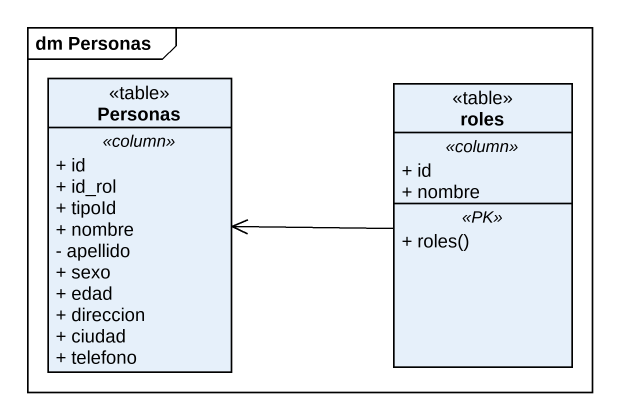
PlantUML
@startuml
mainframe dm Personas
hide circle
hide empty members
skinparam classAttributeIconSize 0
class Personas <<table>> {
  .. <<column>> ..
  + id
  + id_rol
  + tipoId
  + nombre
  - apellido
  + sexo
  + edad
  + direccion
  + ciudad
  + telefono
}
class roles <<table>> {
  .. <<column>> ..
  + id
  + nombre
  .. <<PK>> ..
  + roles()
}
roles -left-> Personas
@enduml
